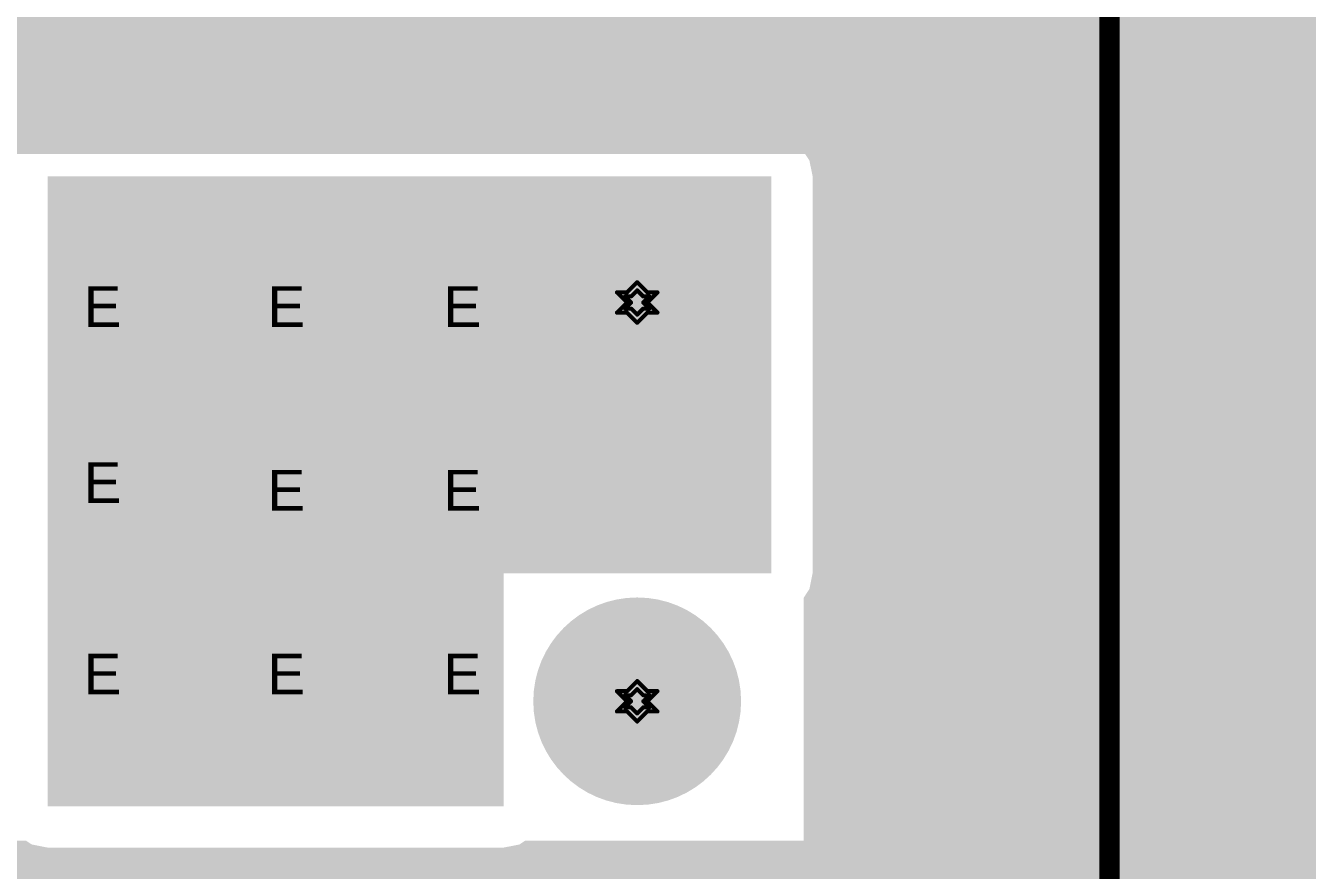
# Model space of a CAD drawing. Header units: inches. Extents: x 68 to 568, y 3 to 460.
# Drawn here: x 142.7 to 158.76, y 63.15 to 73.74 of the extents above; entities that cross this region are included whole.
import ezdxf

# ---------------------------------------------------------------- set-up
doc = ezdxf.new("R2010")
doc.units = ezdxf.units.IN
for name, color, linetype in [('Bottom Layer', 5, 'Continuous'), ('Bottom Solder', 6, 'Continuous'), ('Drill Drawing', 1, 'Continuous'), ('Layer 1', 16, 'Continuous'), ('Layer 2', 76, 'Continuous'), ('Multi-Layer', 9, 'Continuous'), ('Pad Holes', 156, 'Continuous'), ('Top Layer', 1, 'Continuous'), ('Top Overlay', 2, 'Continuous'), ('Top Solder', 216, 'Continuous'), ('Via Holes', 16, 'Continuous')]:
    doc.layers.add(name, color=color, linetype=linetype)
doc.styles.add('Arial', font='', dxfattribs={"height": 0.2})
doc.styles.get('Arial').set_extended_font_data('Arial')

# ---------------------------------------------------------------- blocks, each defined once
blk = doc.blocks.new('760895741_167')
at = {"layer": 'Bottom Layer'}
h = blk.add_hatch(color=5, dxfattribs=at)
edge = h.paths.add_edge_path()
edge.add_arc((17.5, 7.5), 1.2, 0, 360)
h = blk.add_hatch(color=5, dxfattribs=at)
edge = h.paths.add_edge_path()
edge.add_arc((17.5, 2.5), 1.2, 0, 360)
at = {"layer": 'Bottom Solder'}
h = blk.add_hatch(color=6, dxfattribs=at)
edge = h.paths.add_edge_path()
edge.add_arc((17.5, 7.5), 1.302, 0, 360)
h = blk.add_hatch(color=6, dxfattribs=at)
edge = h.paths.add_edge_path()
edge.add_arc((17.5, 2.5), 1.302, 0, 360)
at = {"layer": 'Layer 1'}
h = blk.add_hatch(color=16, dxfattribs=at)
edge = h.paths.add_edge_path()
edge.add_arc((17.5, 7.5), 1.2, 0, 360)
h = blk.add_hatch(color=16, dxfattribs=at)
edge = h.paths.add_edge_path()
edge.add_arc((17.5, 2.5), 1.2, 0, 360)
at = {"layer": 'Layer 2'}
h = blk.add_hatch(color=76, dxfattribs=at)
edge = h.paths.add_edge_path()
edge.add_arc((17.5, 7.5), 1.2, 0, 360)
h = blk.add_hatch(color=76, dxfattribs=at)
edge = h.paths.add_edge_path()
edge.add_arc((17.5, 2.5), 1.2, 0, 360)
at = {"layer": 'Multi-Layer'}
h = blk.add_hatch(color=9, dxfattribs=at)
edge = h.paths.add_edge_path()
edge.add_arc((17.5, 7.5), 1.2, 0, 360)
h = blk.add_hatch(color=9, dxfattribs=at)
edge = h.paths.add_edge_path()
edge.add_arc((17.5, 2.5), 1.2, 0, 360)
at = {"layer": 'Pad Holes'}
h = blk.add_hatch(color=7, dxfattribs=at)
edge = h.paths.add_edge_path()
edge.add_arc((17.5, 7.5), 0.6, 0, 360)
h = blk.add_hatch(color=7, dxfattribs=at)
edge = h.paths.add_edge_path()
edge.add_arc((17.5, 2.5), 0.6, 0, 360)
at = {"layer": 'Top Layer'}
h = blk.add_hatch(color=1, dxfattribs=at)
edge = h.paths.add_edge_path()
edge.add_arc((17.5, 7.5), 1.2, 0, 360)
h = blk.add_hatch(color=1, dxfattribs=at)
edge = h.paths.add_edge_path()
edge.add_arc((17.5, 2.5), 1.2, 0, 360)
at = {"layer": 'Top Solder'}
h = blk.add_hatch(color=216, dxfattribs=at)
edge = h.paths.add_edge_path()
edge.add_arc((17.5, 7.5), 1.302, 0, 360)
h = blk.add_hatch(color=216, dxfattribs=at)
edge = h.paths.add_edge_path()
edge.add_arc((17.5, 2.5), 1.302, 0, 360)
at = {"layer": 'Top Overlay'}
blk.add_lwpolyline([(23.419, -22.123, 0.254, 0.254, 0), (23.419, 22.123, 0.254, 0.254, 0)], format="xyseb", dxfattribs=at)

msp = doc.modelspace()

# ---------------------------------------------------------------- hatches: boundary and pattern name
at = {"layer": 'Bottom Layer'}
h = msp.add_hatch(color=5, dxfattribs=at)
h.paths.add_polyline_path([(172.945, 84.877), (172.985, 84.85), (173.054, 84.78), (173.054, 84.78), (181.102, 76.733), (181.102, 48.557), (181.096, 48.548), (181.051, 48.539), (170.714, 48.539), (170.671, 48.547), (170.663, 48.59), (170.663, 49.48), (170.674, 49.491), (170.781, 49.676), (170.836, 49.881), (170.836, 50.094), (170.781, 50.299), (170.674, 50.484), (170.663, 50.495), (170.663, 53.663), (170.663, 59.491), (170.663, 59.491), (170.663, 69.963), (170.663, 70.383), (170.511, 70.535), (170.511, 70.535), (169.786, 71.259), (168.91, 72.136), (139.547, 72.136), (139.547, 78.593), (139.547, 84.886), (172.898, 84.886)])
h.paths.add_polyline_path([(150.537, 82.02), (150.193, 82.02), (149.855, 81.953), (149.537, 81.821), (149.251, 81.63), (149.008, 81.387), (148.817, 81.1), (148.685, 80.783), (148.618, 80.445), (148.618, 80.101), (148.685, 79.763), (148.817, 79.445), (149.008, 79.159), (149.251, 78.916), (149.537, 78.725), (149.855, 78.593), (150.193, 78.526), (150.537, 78.526), (150.875, 78.593), (151.192, 78.725), (151.479, 78.916), (151.722, 79.159), (151.913, 79.445), (152.045, 79.763), (152.112, 80.101), (152.112, 80.445), (152.045, 80.783), (151.913, 81.1), (151.722, 81.387), (151.479, 81.63), (151.192, 81.821), (150.875, 81.953)], flags=0)
h = msp.add_hatch(color=5, dxfattribs=at)
edge = h.paths.add_edge_path()
edge.add_arc((143.648, 70.273), 0.3, 0, 360)
h = msp.add_hatch(color=5, dxfattribs=at)
edge = h.paths.add_edge_path()
edge.add_arc((145.951, 70.273), 0.3, 0, 360)
h = msp.add_hatch(color=5, dxfattribs=at)
edge = h.paths.add_edge_path()
edge.add_arc((148.158, 70.273), 0.3, 0, 360)
h = msp.add_hatch(color=5, dxfattribs=at)
edge = h.paths.add_edge_path()
edge.add_arc((143.648, 68.066), 0.3, 0, 360)
h = msp.add_hatch(color=5, dxfattribs=at)
edge = h.paths.add_edge_path()
edge.add_arc((145.951, 67.97), 0.3, 0, 360)
h = msp.add_hatch(color=5, dxfattribs=at)
edge = h.paths.add_edge_path()
edge.add_arc((148.158, 67.97), 0.3, 0, 360)
h = msp.add_hatch(color=5, dxfattribs=at)
edge = h.paths.add_edge_path()
edge.add_arc((143.648, 65.667), 0.3, 0, 360)
h = msp.add_hatch(color=5, dxfattribs=at)
edge = h.paths.add_edge_path()
edge.add_arc((145.951, 65.667), 0.3, 0, 360)
h = msp.add_hatch(color=5, dxfattribs=at)
edge = h.paths.add_edge_path()
edge.add_arc((148.158, 65.667), 0.3, 0, 360)
at = {"layer": 'Bottom Solder'}
h = msp.add_hatch(color=6, dxfattribs=at)
edge = h.paths.add_edge_path()
edge.add_arc((143.648, 70.273), 0.402, 0, 360)
h = msp.add_hatch(color=6, dxfattribs=at)
edge = h.paths.add_edge_path()
edge.add_arc((145.951, 70.273), 0.402, 0, 360)
h = msp.add_hatch(color=6, dxfattribs=at)
edge = h.paths.add_edge_path()
edge.add_arc((148.158, 70.273), 0.402, 0, 360)
h = msp.add_hatch(color=6, dxfattribs=at)
edge = h.paths.add_edge_path()
edge.add_arc((143.648, 68.066), 0.402, 0, 360)
h = msp.add_hatch(color=6, dxfattribs=at)
edge = h.paths.add_edge_path()
edge.add_arc((145.951, 67.97), 0.402, 0, 360)
h = msp.add_hatch(color=6, dxfattribs=at)
edge = h.paths.add_edge_path()
edge.add_arc((148.158, 67.97), 0.402, 0, 360)
h = msp.add_hatch(color=6, dxfattribs=at)
edge = h.paths.add_edge_path()
edge.add_arc((143.648, 65.667), 0.402, 0, 360)
h = msp.add_hatch(color=6, dxfattribs=at)
edge = h.paths.add_edge_path()
edge.add_arc((145.951, 65.667), 0.402, 0, 360)
h = msp.add_hatch(color=6, dxfattribs=at)
edge = h.paths.add_edge_path()
edge.add_arc((148.158, 65.667), 0.402, 0, 360)
at = {"layer": 'Layer 1'}
h = msp.add_hatch(color=16, dxfattribs=at)
edge = h.paths.add_edge_path()
edge.add_arc((143.648, 70.273), 0.3, 0, 360)
h = msp.add_hatch(color=16, dxfattribs=at)
edge = h.paths.add_edge_path()
edge.add_arc((145.951, 70.273), 0.3, 0, 360)
h = msp.add_hatch(color=16, dxfattribs=at)
edge = h.paths.add_edge_path()
edge.add_arc((148.158, 70.273), 0.3, 0, 360)
h = msp.add_hatch(color=16, dxfattribs=at)
edge = h.paths.add_edge_path()
edge.add_arc((143.648, 68.066), 0.3, 0, 360)
h = msp.add_hatch(color=16, dxfattribs=at)
edge = h.paths.add_edge_path()
edge.add_arc((145.951, 67.97), 0.3, 0, 360)
h = msp.add_hatch(color=16, dxfattribs=at)
edge = h.paths.add_edge_path()
edge.add_arc((148.158, 67.97), 0.3, 0, 360)
h = msp.add_hatch(color=16, dxfattribs=at)
edge = h.paths.add_edge_path()
edge.add_arc((143.648, 65.667), 0.3, 0, 360)
h = msp.add_hatch(color=16, dxfattribs=at)
edge = h.paths.add_edge_path()
edge.add_arc((145.951, 65.667), 0.3, 0, 360)
h = msp.add_hatch(color=16, dxfattribs=at)
edge = h.paths.add_edge_path()
edge.add_arc((148.158, 65.667), 0.3, 0, 360)
at = {"layer": 'Layer 2'}
h = msp.add_hatch(color=76, dxfattribs=at)
edge = h.paths.add_edge_path()
edge.add_arc((143.648, 70.273), 0.3, 0, 360)
h = msp.add_hatch(color=76, dxfattribs=at)
edge = h.paths.add_edge_path()
edge.add_arc((145.951, 70.273), 0.3, 0, 360)
h = msp.add_hatch(color=76, dxfattribs=at)
edge = h.paths.add_edge_path()
edge.add_arc((148.158, 70.273), 0.3, 0, 360)
h = msp.add_hatch(color=76, dxfattribs=at)
edge = h.paths.add_edge_path()
edge.add_arc((143.648, 68.066), 0.3, 0, 360)
h = msp.add_hatch(color=76, dxfattribs=at)
edge = h.paths.add_edge_path()
edge.add_arc((145.951, 67.97), 0.3, 0, 360)
h = msp.add_hatch(color=76, dxfattribs=at)
edge = h.paths.add_edge_path()
edge.add_arc((148.158, 67.97), 0.3, 0, 360)
h = msp.add_hatch(color=76, dxfattribs=at)
edge = h.paths.add_edge_path()
edge.add_arc((143.648, 65.667), 0.3, 0, 360)
h = msp.add_hatch(color=76, dxfattribs=at)
edge = h.paths.add_edge_path()
edge.add_arc((145.951, 65.667), 0.3, 0, 360)
h = msp.add_hatch(color=76, dxfattribs=at)
edge = h.paths.add_edge_path()
edge.add_arc((148.158, 65.667), 0.3, 0, 360)
at = {"layer": 'Top Layer'}
h = msp.add_hatch(color=1, dxfattribs=at)
h.paths.add_polyline_path([(174.828, 82.473), (174.828, 79.001), (177.343, 79.001), (177.343, 71.45), (164.89, 71.45), (164.89, 71.643), (164.372, 71.643), (164.372, 71.45), (160.401, 71.45), (160.401, 60.044), (157.354, 56.997), (136.296, 56.997), (136.296, 82.474), (174.828, 82.474)])
h.paths.add_polyline_path([(150.537, 82.02), (150.193, 82.02), (149.855, 81.953), (149.537, 81.821), (149.251, 81.63), (149.008, 81.387), (148.817, 81.1), (148.685, 80.783), (148.618, 80.445), (148.618, 80.273), (148.618, 80.101), (148.685, 79.763), (148.817, 79.445), (149.008, 79.159), (149.251, 78.916), (149.537, 78.725), (149.855, 78.593), (150.193, 78.526), (150.537, 78.526), (150.875, 78.593), (151.192, 78.725), (151.479, 78.916), (151.722, 79.159), (151.913, 79.445), (152.045, 79.763), (152.112, 80.101), (152.112, 80.273), (152.112, 80.445), (152.045, 80.783), (151.913, 81.1), (151.722, 81.387), (151.479, 81.63), (151.192, 81.821), (150.875, 81.953)], flags=0)
h.paths.add_polyline_path([(150.537, 77.02), (150.193, 77.02), (149.855, 76.953), (149.537, 76.821), (149.251, 76.63), (149.008, 76.387), (148.817, 76.1), (148.685, 75.783), (148.618, 75.445), (148.618, 75.273), (148.618, 75.101), (148.685, 74.763), (148.817, 74.445), (149.008, 74.159), (149.251, 73.916), (149.537, 73.725), (149.855, 73.593), (150.193, 73.526), (150.537, 73.526), (150.875, 73.593), (151.192, 73.725), (151.479, 73.916), (151.722, 74.159), (151.913, 74.445), (152.045, 74.763), (152.112, 75.101), (152.112, 75.273), (152.112, 75.445), (152.045, 75.783), (151.913, 76.1), (151.722, 76.387), (151.479, 76.63), (151.192, 76.821), (150.875, 76.953)], flags=0)
h.paths.add_polyline_path([(152.045, 72.374), (142.977, 72.374), (142.778, 72.335), (142.67, 72.263), (142.57, 72.263), (142.57, 72.162), (142.498, 72.054), (142.459, 71.856), (142.459, 66.878), (142.459, 63.957), (142.498, 63.759), (142.57, 63.651), (142.57, 63.525), (142.708, 63.525), (142.778, 63.478), (142.977, 63.439), (148.692, 63.439), (148.89, 63.478), (148.96, 63.525), (152.451, 63.525), (152.451, 66.571), (152.523, 66.68), (152.563, 66.878), (152.563, 71.856), (152.523, 72.054), (152.451, 72.163), (152.451, 72.263), (152.351, 72.263), (152.243, 72.335)], flags=0)
for points in [[(142.977, 66.878), (152.045, 66.878), (152.045, 71.856), (142.977, 71.856)], [(142.977, 63.957), (148.692, 63.957), (148.692, 71.856), (142.977, 71.856)]]:
    msp.add_hatch(color=1, dxfattribs=at).paths.add_polyline_path(points)
h = msp.add_hatch(color=1, dxfattribs=at)
edge = h.paths.add_edge_path()
edge.add_arc((143.648, 70.273), 0.3, 0, 360)
h = msp.add_hatch(color=1, dxfattribs=at)
edge = h.paths.add_edge_path()
edge.add_arc((145.951, 70.273), 0.3, 0, 360)
h = msp.add_hatch(color=1, dxfattribs=at)
edge = h.paths.add_edge_path()
edge.add_arc((148.158, 70.273), 0.3, 0, 360)
h = msp.add_hatch(color=1, dxfattribs=at)
edge = h.paths.add_edge_path()
edge.add_arc((143.648, 68.066), 0.3, 0, 360)
h = msp.add_hatch(color=1, dxfattribs=at)
edge = h.paths.add_edge_path()
edge.add_arc((145.951, 67.97), 0.3, 0, 360)
h = msp.add_hatch(color=1, dxfattribs=at)
edge = h.paths.add_edge_path()
edge.add_arc((148.158, 67.97), 0.3, 0, 360)
h = msp.add_hatch(color=1, dxfattribs=at)
edge = h.paths.add_edge_path()
edge.add_arc((143.648, 65.667), 0.3, 0, 360)
h = msp.add_hatch(color=1, dxfattribs=at)
edge = h.paths.add_edge_path()
edge.add_arc((145.951, 65.667), 0.3, 0, 360)
h = msp.add_hatch(color=1, dxfattribs=at)
edge = h.paths.add_edge_path()
edge.add_arc((148.158, 65.667), 0.3, 0, 360)
at = {"layer": 'Top Solder'}
h = msp.add_hatch(color=216, dxfattribs=at)
edge = h.paths.add_edge_path()
edge.add_arc((143.648, 70.273), 0.402, 0, 360)
h = msp.add_hatch(color=216, dxfattribs=at)
edge = h.paths.add_edge_path()
edge.add_arc((145.951, 70.273), 0.402, 0, 360)
h = msp.add_hatch(color=216, dxfattribs=at)
edge = h.paths.add_edge_path()
edge.add_arc((148.158, 70.273), 0.402, 0, 360)
h = msp.add_hatch(color=216, dxfattribs=at)
edge = h.paths.add_edge_path()
edge.add_arc((143.648, 68.066), 0.402, 0, 360)
h = msp.add_hatch(color=216, dxfattribs=at)
edge = h.paths.add_edge_path()
edge.add_arc((145.951, 67.97), 0.402, 0, 360)
h = msp.add_hatch(color=216, dxfattribs=at)
edge = h.paths.add_edge_path()
edge.add_arc((148.158, 67.97), 0.402, 0, 360)
h = msp.add_hatch(color=216, dxfattribs=at)
edge = h.paths.add_edge_path()
edge.add_arc((143.648, 65.667), 0.402, 0, 360)
h = msp.add_hatch(color=216, dxfattribs=at)
edge = h.paths.add_edge_path()
edge.add_arc((145.951, 65.667), 0.402, 0, 360)
h = msp.add_hatch(color=216, dxfattribs=at)
edge = h.paths.add_edge_path()
edge.add_arc((148.158, 65.667), 0.402, 0, 360)
at = {"layer": 'Via Holes'}
h = msp.add_hatch(color=7, dxfattribs=at)
edge = h.paths.add_edge_path()
edge.add_arc((143.648, 70.273), 0.15, 0, 360)
h = msp.add_hatch(color=7, dxfattribs=at)
edge = h.paths.add_edge_path()
edge.add_arc((145.951, 70.273), 0.15, 0, 360)
h = msp.add_hatch(color=7, dxfattribs=at)
edge = h.paths.add_edge_path()
edge.add_arc((148.158, 70.273), 0.15, 0, 360)
h = msp.add_hatch(color=7, dxfattribs=at)
edge = h.paths.add_edge_path()
edge.add_arc((143.648, 68.066), 0.15, 0, 360)
h = msp.add_hatch(color=7, dxfattribs=at)
edge = h.paths.add_edge_path()
edge.add_arc((145.951, 67.97), 0.15, 0, 360)
h = msp.add_hatch(color=7, dxfattribs=at)
edge = h.paths.add_edge_path()
edge.add_arc((148.158, 67.97), 0.15, 0, 360)
h = msp.add_hatch(color=7, dxfattribs=at)
edge = h.paths.add_edge_path()
edge.add_arc((143.648, 65.667), 0.15, 0, 360)
h = msp.add_hatch(color=7, dxfattribs=at)
edge = h.paths.add_edge_path()
edge.add_arc((145.951, 65.667), 0.15, 0, 360)
h = msp.add_hatch(color=7, dxfattribs=at)
edge = h.paths.add_edge_path()
edge.add_arc((148.158, 65.667), 0.15, 0, 360)

# ---------------------------------------------------------------- linework, layer by layer
at = {"layer": 'Drill Drawing'}
for points in [[(150.238, 70.4, 0.0508, 0.0508, 0), (150.365, 70.527, 0.0508, 0.0508, 0)], [(150.365, 70.527, 0.0508, 0.0508, 0), (150.492, 70.4, 0.0508, 0.0508, 0)], [(150.111, 70.4, 0.0508, 0.0508, 0), (150.238, 70.273, 0.0508, 0.0508, 0)], [(150.111, 70.4, 0.0508, 0.0508, 0), (150.238, 70.4, 0.0508, 0.0508, 0)], [(150.213, 70.349, 0.0508, 0.0508, 0), (150.289, 70.273, 0.0508, 0.0508, 0)], [(150.213, 70.349, 0.0508, 0.0508, 0), (150.289, 70.349, 0.0508, 0.0508, 0)], [(150.289, 70.349, 0.0508, 0.0508, 0), (150.365, 70.425, 0.0508, 0.0508, 0)], [(150.365, 70.425, 0.0508, 0.0508, 0), (150.441, 70.349, 0.0508, 0.0508, 0)], [(150.441, 70.349, 0.0508, 0.0508, 0), (150.517, 70.349, 0.0508, 0.0508, 0)], [(150.441, 70.273, 0.0508, 0.0508, 0), (150.517, 70.349, 0.0508, 0.0508, 0)], [(150.492, 70.4, 0.0508, 0.0508, 0), (150.619, 70.4, 0.0508, 0.0508, 0)], [(150.492, 70.273, 0.0508, 0.0508, 0), (150.619, 70.4, 0.0508, 0.0508, 0)], [(150.111, 70.146, 0.0508, 0.0508, 0), (150.238, 70.273, 0.0508, 0.0508, 0)], [(150.213, 70.197, 0.0508, 0.0508, 0), (150.289, 70.273, 0.0508, 0.0508, 0)], [(150.213, 70.197, 0.0508, 0.0508, 0), (150.289, 70.197, 0.0508, 0.0508, 0)], [(150.289, 70.197, 0.0508, 0.0508, 0), (150.365, 70.121, 0.0508, 0.0508, 0)], [(150.365, 70.121, 0.0508, 0.0508, 0), (150.441, 70.197, 0.0508, 0.0508, 0)], [(150.441, 70.273, 0.0508, 0.0508, 0), (150.517, 70.197, 0.0508, 0.0508, 0)], [(150.441, 70.197, 0.0508, 0.0508, 0), (150.517, 70.197, 0.0508, 0.0508, 0)], [(150.492, 70.273, 0.0508, 0.0508, 0), (150.619, 70.146, 0.0508, 0.0508, 0)], [(150.111, 70.146, 0.0508, 0.0508, 0), (150.238, 70.146, 0.0508, 0.0508, 0)], [(150.238, 70.146, 0.0508, 0.0508, 0), (150.365, 70.019, 0.0508, 0.0508, 0)], [(150.365, 70.019, 0.0508, 0.0508, 0), (150.492, 70.146, 0.0508, 0.0508, 0)], [(150.492, 70.146, 0.0508, 0.0508, 0), (150.619, 70.146, 0.0508, 0.0508, 0)], [(150.238, 65.4, 0.0508, 0.0508, 0), (150.365, 65.527, 0.0508, 0.0508, 0)], [(150.365, 65.527, 0.0508, 0.0508, 0), (150.492, 65.4, 0.0508, 0.0508, 0)], [(150.111, 65.4, 0.0508, 0.0508, 0), (150.238, 65.273, 0.0508, 0.0508, 0)], [(150.111, 65.4, 0.0508, 0.0508, 0), (150.238, 65.4, 0.0508, 0.0508, 0)], [(150.213, 65.349, 0.0508, 0.0508, 0), (150.289, 65.273, 0.0508, 0.0508, 0)], [(150.213, 65.349, 0.0508, 0.0508, 0), (150.289, 65.349, 0.0508, 0.0508, 0)], [(150.289, 65.349, 0.0508, 0.0508, 0), (150.365, 65.425, 0.0508, 0.0508, 0)], [(150.365, 65.425, 0.0508, 0.0508, 0), (150.441, 65.349, 0.0508, 0.0508, 0)], [(150.441, 65.349, 0.0508, 0.0508, 0), (150.517, 65.349, 0.0508, 0.0508, 0)], [(150.441, 65.273, 0.0508, 0.0508, 0), (150.517, 65.349, 0.0508, 0.0508, 0)], [(150.492, 65.4, 0.0508, 0.0508, 0), (150.619, 65.4, 0.0508, 0.0508, 0)], [(150.492, 65.273, 0.0508, 0.0508, 0), (150.619, 65.4, 0.0508, 0.0508, 0)], [(150.111, 65.146, 0.0508, 0.0508, 0), (150.238, 65.273, 0.0508, 0.0508, 0)], [(150.213, 65.197, 0.0508, 0.0508, 0), (150.289, 65.273, 0.0508, 0.0508, 0)], [(150.213, 65.197, 0.0508, 0.0508, 0), (150.289, 65.197, 0.0508, 0.0508, 0)], [(150.289, 65.197, 0.0508, 0.0508, 0), (150.365, 65.121, 0.0508, 0.0508, 0)], [(150.365, 65.121, 0.0508, 0.0508, 0), (150.441, 65.197, 0.0508, 0.0508, 0)], [(150.441, 65.273, 0.0508, 0.0508, 0), (150.517, 65.197, 0.0508, 0.0508, 0)], [(150.441, 65.197, 0.0508, 0.0508, 0), (150.517, 65.197, 0.0508, 0.0508, 0)], [(150.492, 65.273, 0.0508, 0.0508, 0), (150.619, 65.146, 0.0508, 0.0508, 0)], [(150.111, 65.146, 0.0508, 0.0508, 0), (150.238, 65.146, 0.0508, 0.0508, 0)], [(150.238, 65.146, 0.0508, 0.0508, 0), (150.365, 65.019, 0.0508, 0.0508, 0)], [(150.365, 65.019, 0.0508, 0.0508, 0), (150.492, 65.146, 0.0508, 0.0508, 0)], [(150.492, 65.146, 0.0508, 0.0508, 0), (150.619, 65.146, 0.0508, 0.0508, 0)]]:
    msp.add_lwpolyline(points, format="xyseb", dxfattribs=at)
for points in [[(150.352, 70.527, 0.0254, 0.0254, 1), (150.378, 70.527, 0.0254, 0.0254, 1)], [(150.352, 70.527, 0.0254, 0.0254, 1), (150.378, 70.527, 0.0254, 0.0254, 1)], [(150.098, 70.4, 0.0254, 0.0254, 1), (150.124, 70.4, 0.0254, 0.0254, 1)], [(150.098, 70.4, 0.0254, 0.0254, 1), (150.124, 70.4, 0.0254, 0.0254, 1)], [(150.2, 70.349, 0.0254, 0.0254, 1), (150.225, 70.349, 0.0254, 0.0254, 1)], [(150.2, 70.349, 0.0254, 0.0254, 1), (150.225, 70.349, 0.0254, 0.0254, 1)], [(150.225, 70.4, 0.0254, 0.0254, 1), (150.251, 70.4, 0.0254, 0.0254, 1)], [(150.225, 70.4, 0.0254, 0.0254, 1), (150.251, 70.4, 0.0254, 0.0254, 1)], [(150.276, 70.349, 0.0254, 0.0254, 1), (150.301, 70.349, 0.0254, 0.0254, 1)], [(150.276, 70.349, 0.0254, 0.0254, 1), (150.301, 70.349, 0.0254, 0.0254, 1)], [(150.352, 70.425, 0.0254, 0.0254, 1), (150.378, 70.425, 0.0254, 0.0254, 1)], [(150.352, 70.425, 0.0254, 0.0254, 1), (150.378, 70.425, 0.0254, 0.0254, 1)], [(150.428, 70.349, 0.0254, 0.0254, 1), (150.454, 70.349, 0.0254, 0.0254, 1)], [(150.428, 70.349, 0.0254, 0.0254, 1), (150.454, 70.349, 0.0254, 0.0254, 1)], [(150.479, 70.4, 0.0254, 0.0254, 1), (150.505, 70.4, 0.0254, 0.0254, 1)], [(150.479, 70.4, 0.0254, 0.0254, 1), (150.505, 70.4, 0.0254, 0.0254, 1)], [(150.505, 70.349, 0.0254, 0.0254, 1), (150.53, 70.349, 0.0254, 0.0254, 1)], [(150.505, 70.349, 0.0254, 0.0254, 1), (150.53, 70.349, 0.0254, 0.0254, 1)], [(150.606, 70.4, 0.0254, 0.0254, 1), (150.632, 70.4, 0.0254, 0.0254, 1)], [(150.606, 70.4, 0.0254, 0.0254, 1), (150.632, 70.4, 0.0254, 0.0254, 1)], [(150.2, 70.197, 0.0254, 0.0254, 1), (150.225, 70.197, 0.0254, 0.0254, 1)], [(150.2, 70.197, 0.0254, 0.0254, 1), (150.225, 70.197, 0.0254, 0.0254, 1)], [(150.225, 70.273, 0.0254, 0.0254, 1), (150.251, 70.273, 0.0254, 0.0254, 1)], [(150.225, 70.273, 0.0254, 0.0254, 1), (150.251, 70.273, 0.0254, 0.0254, 1)], [(150.276, 70.273, 0.0254, 0.0254, 1), (150.301, 70.273, 0.0254, 0.0254, 1)], [(150.276, 70.273, 0.0254, 0.0254, 1), (150.301, 70.273, 0.0254, 0.0254, 1)], [(150.276, 70.197, 0.0254, 0.0254, 1), (150.301, 70.197, 0.0254, 0.0254, 1)], [(150.276, 70.197, 0.0254, 0.0254, 1), (150.301, 70.197, 0.0254, 0.0254, 1)], [(150.428, 70.273, 0.0254, 0.0254, 1), (150.454, 70.273, 0.0254, 0.0254, 1)], [(150.428, 70.273, 0.0254, 0.0254, 1), (150.454, 70.273, 0.0254, 0.0254, 1)], [(150.428, 70.197, 0.0254, 0.0254, 1), (150.454, 70.197, 0.0254, 0.0254, 1)], [(150.428, 70.197, 0.0254, 0.0254, 1), (150.454, 70.197, 0.0254, 0.0254, 1)], [(150.479, 70.273, 0.0254, 0.0254, 1), (150.505, 70.273, 0.0254, 0.0254, 1)], [(150.479, 70.273, 0.0254, 0.0254, 1), (150.505, 70.273, 0.0254, 0.0254, 1)], [(150.505, 70.197, 0.0254, 0.0254, 1), (150.53, 70.197, 0.0254, 0.0254, 1)], [(150.505, 70.197, 0.0254, 0.0254, 1), (150.53, 70.197, 0.0254, 0.0254, 1)], [(150.098, 70.146, 0.0254, 0.0254, 1), (150.124, 70.146, 0.0254, 0.0254, 1)], [(150.098, 70.146, 0.0254, 0.0254, 1), (150.124, 70.146, 0.0254, 0.0254, 1)], [(150.225, 70.146, 0.0254, 0.0254, 1), (150.251, 70.146, 0.0254, 0.0254, 1)], [(150.225, 70.146, 0.0254, 0.0254, 1), (150.251, 70.146, 0.0254, 0.0254, 1)], [(150.352, 70.121, 0.0254, 0.0254, 1), (150.378, 70.121, 0.0254, 0.0254, 1)], [(150.352, 70.121, 0.0254, 0.0254, 1), (150.378, 70.121, 0.0254, 0.0254, 1)], [(150.352, 70.019, 0.0254, 0.0254, 1), (150.378, 70.019, 0.0254, 0.0254, 1)], [(150.352, 70.019, 0.0254, 0.0254, 1), (150.378, 70.019, 0.0254, 0.0254, 1)], [(150.479, 70.146, 0.0254, 0.0254, 1), (150.505, 70.146, 0.0254, 0.0254, 1)], [(150.479, 70.146, 0.0254, 0.0254, 1), (150.505, 70.146, 0.0254, 0.0254, 1)], [(150.606, 70.146, 0.0254, 0.0254, 1), (150.632, 70.146, 0.0254, 0.0254, 1)], [(150.606, 70.146, 0.0254, 0.0254, 1), (150.632, 70.146, 0.0254, 0.0254, 1)], [(150.352, 65.527, 0.0254, 0.0254, 1), (150.378, 65.527, 0.0254, 0.0254, 1)], [(150.352, 65.527, 0.0254, 0.0254, 1), (150.378, 65.527, 0.0254, 0.0254, 1)], [(150.098, 65.4, 0.0254, 0.0254, 1), (150.124, 65.4, 0.0254, 0.0254, 1)], [(150.098, 65.4, 0.0254, 0.0254, 1), (150.124, 65.4, 0.0254, 0.0254, 1)], [(150.2, 65.349, 0.0254, 0.0254, 1), (150.225, 65.349, 0.0254, 0.0254, 1)], [(150.2, 65.349, 0.0254, 0.0254, 1), (150.225, 65.349, 0.0254, 0.0254, 1)], [(150.225, 65.4, 0.0254, 0.0254, 1), (150.251, 65.4, 0.0254, 0.0254, 1)], [(150.225, 65.4, 0.0254, 0.0254, 1), (150.251, 65.4, 0.0254, 0.0254, 1)], [(150.276, 65.349, 0.0254, 0.0254, 1), (150.301, 65.349, 0.0254, 0.0254, 1)], [(150.276, 65.349, 0.0254, 0.0254, 1), (150.301, 65.349, 0.0254, 0.0254, 1)], [(150.352, 65.425, 0.0254, 0.0254, 1), (150.378, 65.425, 0.0254, 0.0254, 1)], [(150.352, 65.425, 0.0254, 0.0254, 1), (150.378, 65.425, 0.0254, 0.0254, 1)], [(150.428, 65.349, 0.0254, 0.0254, 1), (150.454, 65.349, 0.0254, 0.0254, 1)], [(150.428, 65.349, 0.0254, 0.0254, 1), (150.454, 65.349, 0.0254, 0.0254, 1)], [(150.479, 65.4, 0.0254, 0.0254, 1), (150.505, 65.4, 0.0254, 0.0254, 1)], [(150.479, 65.4, 0.0254, 0.0254, 1), (150.505, 65.4, 0.0254, 0.0254, 1)], [(150.505, 65.349, 0.0254, 0.0254, 1), (150.53, 65.349, 0.0254, 0.0254, 1)], [(150.505, 65.349, 0.0254, 0.0254, 1), (150.53, 65.349, 0.0254, 0.0254, 1)], [(150.606, 65.4, 0.0254, 0.0254, 1), (150.632, 65.4, 0.0254, 0.0254, 1)], [(150.606, 65.4, 0.0254, 0.0254, 1), (150.632, 65.4, 0.0254, 0.0254, 1)], [(150.2, 65.197, 0.0254, 0.0254, 1), (150.225, 65.197, 0.0254, 0.0254, 1)], [(150.2, 65.197, 0.0254, 0.0254, 1), (150.225, 65.197, 0.0254, 0.0254, 1)], [(150.225, 65.273, 0.0254, 0.0254, 1), (150.251, 65.273, 0.0254, 0.0254, 1)], [(150.225, 65.273, 0.0254, 0.0254, 1), (150.251, 65.273, 0.0254, 0.0254, 1)], [(150.276, 65.273, 0.0254, 0.0254, 1), (150.301, 65.273, 0.0254, 0.0254, 1)], [(150.276, 65.273, 0.0254, 0.0254, 1), (150.301, 65.273, 0.0254, 0.0254, 1)], [(150.276, 65.197, 0.0254, 0.0254, 1), (150.301, 65.197, 0.0254, 0.0254, 1)], [(150.276, 65.197, 0.0254, 0.0254, 1), (150.301, 65.197, 0.0254, 0.0254, 1)], [(150.428, 65.273, 0.0254, 0.0254, 1), (150.454, 65.273, 0.0254, 0.0254, 1)], [(150.428, 65.273, 0.0254, 0.0254, 1), (150.454, 65.273, 0.0254, 0.0254, 1)], [(150.428, 65.197, 0.0254, 0.0254, 1), (150.454, 65.197, 0.0254, 0.0254, 1)], [(150.428, 65.197, 0.0254, 0.0254, 1), (150.454, 65.197, 0.0254, 0.0254, 1)], [(150.479, 65.273, 0.0254, 0.0254, 1), (150.505, 65.273, 0.0254, 0.0254, 1)], [(150.479, 65.273, 0.0254, 0.0254, 1), (150.505, 65.273, 0.0254, 0.0254, 1)], [(150.505, 65.197, 0.0254, 0.0254, 1), (150.53, 65.197, 0.0254, 0.0254, 1)], [(150.505, 65.197, 0.0254, 0.0254, 1), (150.53, 65.197, 0.0254, 0.0254, 1)], [(150.098, 65.146, 0.0254, 0.0254, 1), (150.124, 65.146, 0.0254, 0.0254, 1)], [(150.098, 65.146, 0.0254, 0.0254, 1), (150.124, 65.146, 0.0254, 0.0254, 1)], [(150.225, 65.146, 0.0254, 0.0254, 1), (150.251, 65.146, 0.0254, 0.0254, 1)], [(150.225, 65.146, 0.0254, 0.0254, 1), (150.251, 65.146, 0.0254, 0.0254, 1)], [(150.352, 65.121, 0.0254, 0.0254, 1), (150.378, 65.121, 0.0254, 0.0254, 1)], [(150.352, 65.121, 0.0254, 0.0254, 1), (150.378, 65.121, 0.0254, 0.0254, 1)], [(150.479, 65.146, 0.0254, 0.0254, 1), (150.505, 65.146, 0.0254, 0.0254, 1)], [(150.479, 65.146, 0.0254, 0.0254, 1), (150.505, 65.146, 0.0254, 0.0254, 1)], [(150.606, 65.146, 0.0254, 0.0254, 1), (150.632, 65.146, 0.0254, 0.0254, 1)], [(150.606, 65.146, 0.0254, 0.0254, 1), (150.632, 65.146, 0.0254, 0.0254, 1)], [(150.352, 65.019, 0.0254, 0.0254, 1), (150.378, 65.019, 0.0254, 0.0254, 1)], [(150.352, 65.019, 0.0254, 0.0254, 1), (150.378, 65.019, 0.0254, 0.0254, 1)]]:
    msp.add_lwpolyline(points, format="xyseb", close=True, dxfattribs=at)

# ---------------------------------------------------------------- block references
msp.add_blockref('760895741_167', (132.865, 62.773))

# ---------------------------------------------------------------- texts
at = {"layer": 'Drill Drawing', "style": 'Arial'}
for p in [(143.428, 69.968), (145.731, 69.968), (147.938, 69.968), (143.428, 67.761), (145.731, 67.665), (147.938, 67.665), (143.428, 65.362), (145.731, 65.362), (147.938, 65.362)]:
    msp.add_text('E', height=0.508, dxfattribs=at).set_placement(p)

doc.saveas('drawing.dxf')
